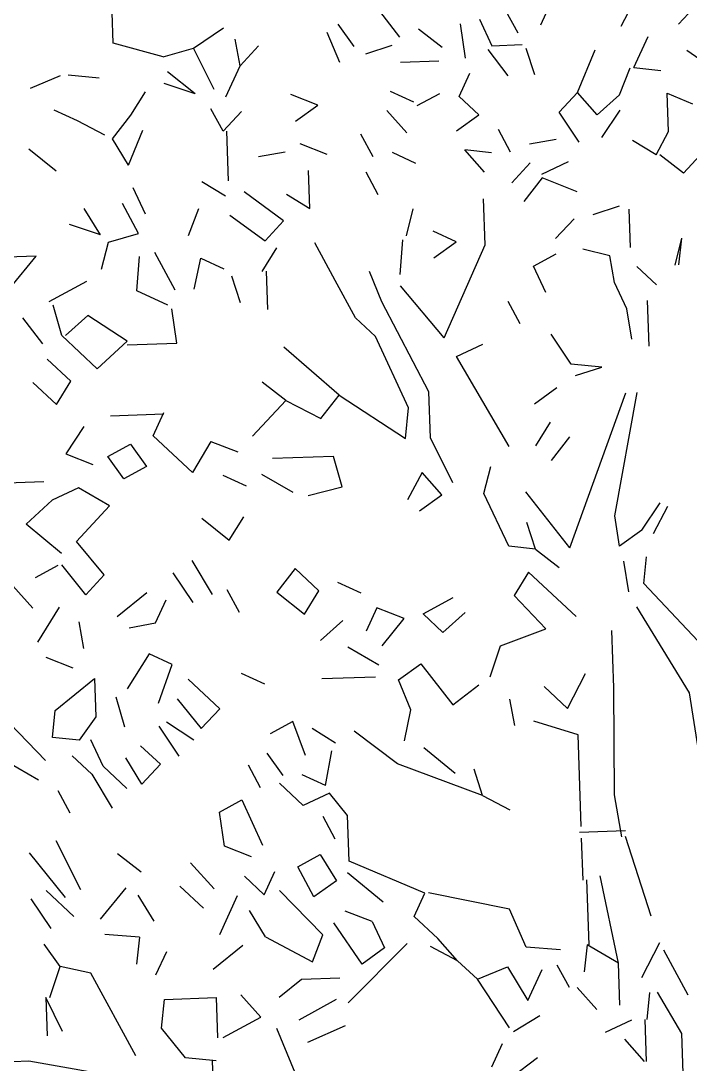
# Model space of a CAD drawing. Header units: metres. Extents: x 10 to 239, y 2 to 253.
# Drawn here: x 91.634 to 92.579, y 180.613 to 182.086 of the extents above; entities that cross this region are included whole.
import ezdxf

# ---------------------------------------------------------------- set-up
doc = ezdxf.new("R2010")
doc.units = ezdxf.units.M
doc.header["$MEASUREMENT"] = 0
doc.layers.add('bloques ARBOLES', color=7, linetype='Continuous', true_color=0xb8d897)

# ---------------------------------------------------------------- blocks, each defined once
blk = doc.blocks.new('arb-alz-77')
at = {"layer": 'bloques ARBOLES', "linetype": 'Continuous'}
for p, q in [((-0.5832, 8.8233), (-0.478, 9.0261)), ((-0.5832, 8.8233), (-0.478, 9.0261)), ((-0.3967, 8.8295), (-0.3124, 8.9197)), ((-0.3967, 8.8295), (-0.3124, 8.9197)), ((-0.3967, 8.8295), (-0.3124, 8.9197)), ((-1.3044, 8.7865), (-1.3695, 8.8714)), ((-1.3044, 8.7865), (-1.3695, 8.8714)), ((-0.9188, 8.7996), (-0.9587, 8.8729)), ((-0.845, 8.8269), (-0.8101, 8.9028)), ((-0.845, 8.8269), (-0.8101, 8.9028)), ((-2.238, 8.7674), (-2.2413, 8.8669)), ((-1.0448, 8.8452), (-1.0046, 8.7592)), ((-1.9759, 8.7514), (-1.8785, 8.817)), ((-1.9759, 8.7514), (-1.8785, 8.817)), ((-1.9759, 8.7514), (-1.8785, 8.817)), ((-1.9759, 8.7514), (-1.8785, 8.817)), ((-1.5416, 8.8033), (-1.501, 8.7051)), ((-1.5416, 8.8033), (-1.501, 8.7051)), ((-1.453, 8.7565), (-1.5053, 8.8295)), ((-1.453, 8.7565), (-1.5053, 8.8295)), ((-1.1663, 8.7538), (-1.2431, 8.8135)), ((-1.1663, 8.7538), (-1.2431, 8.8135)), ((-1.0904, 8.7189), (-1.1067, 8.8306)), ((-1.0904, 8.7189), (-1.1067, 8.8306)), ((-2.0746, 8.7231), (-2.238, 8.7674)), ((-2.0746, 8.7231), (-2.238, 8.7674)), ((-2.0746, 8.7231), (-2.238, 8.7674)), ((-1.8245, 8.6941), (-1.8399, 8.7809)), ((-0.5413, 8.6878), (-0.4949, 8.7889)), ((-2.0746, 8.7231), (-1.9759, 8.7514)), ((-2.0746, 8.7231), (-1.9759, 8.7514)), ((-2.0746, 8.7231), (-1.9759, 8.7514)), ((-1.9091, 8.6165), (-1.9759, 8.7514)), ((-1.9091, 8.6165), (-1.9759, 8.7514)), ((-1.9091, 8.6165), (-1.9759, 8.7514)), ((-1.8245, 8.6941), (-1.7644, 8.7585)), ((-1.8245, 8.6941), (-1.7644, 8.7585)), ((-1.4148, 8.7329), (-1.3285, 8.7607)), ((-1.4148, 8.7329), (-1.3285, 8.7607)), ((-1.4148, 8.7329), (-1.3285, 8.7607)), ((-1.4148, 8.7329), (-1.3285, 8.7607)), ((-1.4148, 8.7329), (-1.3285, 8.7607)), ((-0.9515, 8.6613), (-1.0167, 8.7463)), ((-1.0046, 8.7592), (-0.9051, 8.7626)), ((-1.0046, 8.7592), (-0.9051, 8.7626)), ((-0.8643, 8.6643), (-0.8922, 8.7506)), ((-0.8643, 8.6643), (-0.8922, 8.7506)), ((-0.8643, 8.6643), (-0.8922, 8.7506)), ((-0.8643, 8.6643), (-0.8922, 8.7506)), ((-0.7255, 8.6067), (-0.6679, 8.7458)), ((-0.7255, 8.6067), (-0.6679, 8.7458)), ((-0.7255, 8.6067), (-0.6679, 8.7458)), ((-0.7255, 8.6067), (-0.6679, 8.7458)), ((-0.7255, 8.6067), (-0.6679, 8.7458)), ((-0.7255, 8.6067), (-0.6679, 8.7458)), ((-0.2667, 8.672), (-0.3687, 8.7433)), ((-0.2667, 8.672), (-0.3687, 8.7433)), ((-1.3017, 8.7057), (-1.1774, 8.7099)), ((-1.3017, 8.7057), (-1.1774, 8.7099)), ((-1.9708, 8.6021), (-2.0604, 8.6737)), ((-1.9708, 8.6021), (-2.0604, 8.6737)), ((-1.9708, 8.6021), (-2.0604, 8.6737)), ((-1.9708, 8.6021), (-2.0604, 8.6737)), ((-1.8709, 8.5931), (-1.8245, 8.6941)), ((-1.8709, 8.5931), (-1.8245, 8.6941)), ((-1.1111, 8.5937), (-1.0763, 8.6696)), ((-1.1111, 8.5937), (-1.0763, 8.6696)), ((-0.5881, 8.599), (-0.5538, 8.6873)), ((-0.5413, 8.6878), (-0.4539, 8.6782)), ((-0.5413, 8.6878), (-0.4539, 8.6782)), ((-0.5413, 8.6878), (-0.4539, 8.6782)), ((-2.5071, 8.6213), (-2.4088, 8.662)), ((-2.5071, 8.6213), (-2.4088, 8.662)), ((-2.2839, 8.6538), (-2.384, 8.6628)), ((-2.2839, 8.6538), (-2.384, 8.6628)), ((-2.2839, 8.6538), (-2.384, 8.6628)), ((-1.9708, 8.6021), (-2.0716, 8.636)), ((-1.9708, 8.6021), (-2.0716, 8.636)), ((-1.9708, 8.6021), (-2.0716, 8.636)), ((-2.1802, 8.5328), (-2.1329, 8.609)), ((-1.571, 8.5657), (-1.6594, 8.6001)), ((-1.3359, 8.6111), (-1.26, 8.5762)), ((-1.3359, 8.6111), (-1.26, 8.5762)), ((-1.2471, 8.5642), (-1.1737, 8.604)), ((-1.2471, 8.5642), (-1.1737, 8.604)), ((-0.7855, 8.5424), (-0.7255, 8.6067)), ((-0.7855, 8.5424), (-0.7255, 8.6067)), ((-0.6607, 8.5342), (-0.7255, 8.6067)), ((-0.6607, 8.5342), (-0.7255, 8.6067)), ((-0.6607, 8.5342), (-0.7255, 8.6067)), ((-0.6607, 8.5342), (-0.5881, 8.599)), ((-0.6607, 8.5342), (-0.5881, 8.599)), ((-0.4327, 8.6042), (-0.3505, 8.5696)), ((-0.4285, 8.4798), (-0.4327, 8.6042)), ((-1.6441, 8.5134), (-1.571, 8.5657)), ((-1.0469, 8.5336), (-1.1111, 8.5937)), ((-2.354, 8.5144), (-2.4299, 8.5492)), ((-2.354, 8.5144), (-2.4299, 8.5492)), ((-2.354, 8.5144), (-2.4299, 8.5492)), ((-2.2399, 8.4559), (-2.1802, 8.5328)), ((-2.2399, 8.4559), (-2.1802, 8.5328)), ((-1.8796, 8.4807), (-1.9194, 8.554)), ((-1.8796, 8.4807), (-1.9194, 8.554)), ((-1.8796, 8.4807), (-1.9194, 8.554)), ((-1.8796, 8.4807), (-1.8195, 8.545)), ((-1.2815, 8.4759), (-1.3463, 8.5485)), ((-1.2815, 8.4759), (-1.3463, 8.5485)), ((-1.2815, 8.4759), (-1.3463, 8.5485)), ((-1.2815, 8.4759), (-1.3463, 8.5485)), ((-1.1198, 8.4814), (-1.0469, 8.5336)), ((-0.72, 8.445), (-0.7855, 8.5424)), ((-0.72, 8.445), (-0.7855, 8.5424)), ((-0.6457, 8.46), (-0.5864, 8.5492)), ((-0.6457, 8.46), (-0.5864, 8.5492)), ((-0.6457, 8.46), (-0.5864, 8.5492)), ((-2.2652, 8.4676), (-2.354, 8.5144)), ((-2.2652, 8.4676), (-2.354, 8.5144)), ((-2.2652, 8.4676), (-2.354, 8.5144)), ((-2.2652, 8.4676), (-2.354, 8.5144)), ((-2.1873, 8.3706), (-2.1413, 8.4842)), ((-2.1873, 8.3706), (-2.1413, 8.4842)), ((-2.1873, 8.3706), (-2.1413, 8.4842)), ((-1.8617, 8.3193), (-1.8671, 8.481)), ((-1.8617, 8.3193), (-1.8671, 8.481)), ((-1.8617, 8.3193), (-1.8671, 8.481)), ((-1.8617, 8.3193), (-1.8671, 8.481)), ((-1.391, 8.3975), (-1.4308, 8.4708)), ((-0.943, 8.4126), (-0.9829, 8.4859)), ((-0.943, 8.4126), (-0.9829, 8.4859)), ((-0.943, 8.4126), (-0.9829, 8.4859)), ((-0.4694, 8.4036), (-0.4285, 8.4798)), ((-0.4694, 8.4036), (-0.4285, 8.4798)), ((-0.4694, 8.4036), (-0.4285, 8.4798)), ((-2.1873, 8.3706), (-2.2399, 8.4559)), ((-2.1873, 8.3706), (-2.2399, 8.4559)), ((-2.1873, 8.3706), (-2.2399, 8.4559)), ((-1.5407, 8.4048), (-1.629, 8.4393)), ((-0.8817, 8.4395), (-0.795, 8.455)), ((-0.8817, 8.4395), (-0.795, 8.455)), ((-0.4694, 8.4036), (-0.5458, 8.4508)), ((-0.3802, 8.3444), (-0.284, 8.4473)), ((-0.3802, 8.3444), (-0.284, 8.4473)), ((-2.4232, 8.3502), (-2.5128, 8.4219)), ((-2.4232, 8.3502), (-2.5128, 8.4219)), ((-2.4232, 8.3502), (-2.5128, 8.4219)), ((-1.6779, 8.4126), (-1.7647, 8.3972)), ((-1.6779, 8.4126), (-1.7647, 8.3972)), ((-1.6779, 8.4126), (-1.7647, 8.3972)), ((-1.6779, 8.4126), (-1.7647, 8.3972)), ((-1.6779, 8.4126), (-1.7647, 8.3972)), ((-1.3292, 8.4119), (-1.2533, 8.3771)), ((-1.3292, 8.4119), (-1.2533, 8.3771)), ((-1.0279, 8.3474), (-1.0928, 8.4199)), ((-1.0279, 8.3474), (-1.0928, 8.4199)), ((-1.0053, 8.4105), (-1.0928, 8.4199)), ((-1.0279, 8.3474), (-1.0928, 8.4199)), ((-0.3802, 8.3444), (-0.4569, 8.404)), ((-0.9397, 8.313), (-0.8797, 8.3773)), ((-0.841, 8.3412), (-0.7551, 8.3815)), ((-1.597, 8.2286), (-1.6012, 8.3529)), ((-1.3743, 8.2735), (-1.4141, 8.3469)), ((-1.3743, 8.2735), (-1.4141, 8.3469)), ((-0.8406, 8.3287), (-0.9003, 8.252)), ((-0.7269, 8.2828), (-0.8406, 8.3287)), ((-2.132, 8.2104), (-2.1722, 8.2963)), ((-2.132, 8.2104), (-2.1722, 8.2963)), ((-1.8724, 8.2691), (-1.9487, 8.3163)), ((-1.6828, 8.1882), (-1.8106, 8.2836)), ((-1.6828, 8.1882), (-1.8106, 8.2836)), ((-1.6733, 8.2759), (-1.597, 8.2286)), ((-1.6733, 8.2759), (-1.597, 8.2286)), ((-1.6733, 8.2759), (-1.597, 8.2286)), ((-1.0262, 8.1107), (-1.0314, 8.2601)), ((-2.2791, 8.1432), (-2.3319, 8.2286)), ((-2.2791, 8.1432), (-2.3319, 8.2286)), ((-2.1548, 8.1474), (-2.2079, 8.2453)), ((-2.1548, 8.1474), (-2.2079, 8.2453)), ((-2.1548, 8.1474), (-2.2079, 8.2453)), ((-2.1548, 8.1474), (-2.2079, 8.2453)), ((-1.9926, 8.1405), (-1.9582, 8.2288)), ((-1.2826, 8.1396), (-1.2607, 8.2275)), ((-1.2826, 8.1396), (-1.2607, 8.2275)), ((-0.6746, 8.2099), (-0.5884, 8.2377)), ((-0.6746, 8.2099), (-0.5884, 8.2377)), ((-0.6746, 8.2099), (-0.5884, 8.2377)), ((-0.6746, 8.2099), (-0.5884, 8.2377)), ((-0.6746, 8.2099), (-0.5884, 8.2377)), ((-0.6746, 8.2099), (-0.5884, 8.2377)), ((-0.5526, 8.1019), (-0.5568, 8.2263)), ((-0.5526, 8.1019), (-0.5568, 8.2263)), ((-1.8579, 8.2074), (-1.743, 8.1239)), ((-0.7965, 8.1311), (-0.7364, 8.1954)), ((-2.2791, 8.1432), (-2.38, 8.1772)), ((-2.2791, 8.1432), (-2.38, 8.1772)), ((-2.2791, 8.1432), (-2.38, 8.1772)), ((-1.743, 8.1239), (-1.6828, 8.1882)), ((-2.2535, 8.1192), (-2.1548, 8.1474)), ((-2.2535, 8.1192), (-2.1548, 8.1474)), ((-1.3033, 8.0143), (-1.2945, 8.1267)), ((-1.12, 8.1202), (-1.1959, 8.1548)), ((-1.12, 8.1202), (-1.1959, 8.1548)), ((-0.4075, 8.0445), (-0.3856, 8.1324)), ((-0.3951, 8.045), (-0.3856, 8.1324)), ((-0.3951, 8.045), (-0.3856, 8.1324)), ((-0.3951, 8.045), (-0.3856, 8.1324)), ((-0.3951, 8.045), (-0.3856, 8.1324)), ((-2.2754, 8.0313), (-2.2535, 8.1192)), ((-2.2754, 8.0313), (-2.2535, 8.1192)), ((-1.752, 8.024), (-1.7048, 8.1003)), ((-1.752, 8.024), (-1.7048, 8.1003)), ((-1.752, 8.024), (-1.7048, 8.1003)), ((-1.752, 8.024), (-1.7048, 8.1003)), ((-1.752, 8.024), (-1.7048, 8.1003)), ((-1.5143, 7.9947), (-1.5808, 8.117)), ((-1.5143, 7.9947), (-1.5808, 8.117)), ((-1.193, 8.0679), (-1.12, 8.1202)), ((-1.1592, 7.8073), (-1.0262, 8.1107)), ((-1.1592, 7.8073), (-1.0262, 8.1107)), ((-0.6203, 8.0747), (-0.7083, 8.0966)), ((-2.4886, 8.0739), (-2.6503, 8.0684)), ((-2.4886, 8.0739), (-2.6503, 8.0684)), ((-2.5724, 7.9714), (-2.4886, 8.0739)), ((-2.1608, 7.9604), (-2.1523, 8.0728)), ((-2.1029, 8.0869), (-2.0365, 7.9645)), ((-1.9743, 7.9667), (-1.9527, 8.0671)), ((-1.9527, 8.0671), (-1.8768, 8.0323)), ((-1.9527, 8.0671), (-1.8768, 8.0323)), ((-1.9527, 8.0671), (-1.8768, 8.0323)), ((-0.8683, 8.0414), (-0.7948, 8.0813)), ((-0.8683, 8.0414), (-0.7948, 8.0813)), ((-0.6049, 7.9881), (-0.6203, 8.0747)), ((-0.6049, 7.9881), (-0.6203, 8.0747)), ((-1.7396, 8.0244), (-1.7354, 7.9)), ((-1.7396, 8.0244), (-1.7354, 7.9)), ((-1.3626, 7.9251), (-1.4031, 8.0233)), ((-1.3626, 7.9251), (-1.4031, 8.0233)), ((-1.3626, 7.9251), (-1.4031, 8.0233)), ((-1.3626, 7.9251), (-1.4031, 8.0233)), ((-1.3626, 7.9251), (-1.4031, 8.0233)), ((-1.3626, 7.9251), (-1.4031, 8.0233)), ((-1.3626, 7.9251), (-1.4031, 8.0233)), ((-1.3626, 7.9251), (-1.4031, 8.0233)), ((-0.8279, 7.9555), (-0.8683, 8.0414)), ((-0.4675, 7.9802), (-0.5319, 8.0403)), ((-0.4675, 7.9802), (-0.5319, 8.0403)), ((-0.4675, 7.9802), (-0.5319, 8.0403)), ((-0.4675, 7.9802), (-0.5319, 8.0403)), ((-2.4462, 7.9259), (-2.3239, 7.9922)), ((-1.8232, 7.9219), (-1.8512, 8.0083)), ((-1.8232, 7.9219), (-1.8512, 8.0083)), ((-1.8232, 7.9219), (-1.8512, 8.0083)), ((-1.8232, 7.9219), (-1.8512, 8.0083)), ((-1.8232, 7.9219), (-1.8512, 8.0083)), ((-1.8232, 7.9219), (-1.8512, 8.0083)), ((-1.4479, 7.8723), (-1.5143, 7.9947)), ((-1.4479, 7.8723), (-1.5143, 7.9947)), ((-1.4479, 7.8723), (-1.5143, 7.9947)), ((-1.4479, 7.8723), (-1.5143, 7.9947)), ((-1.4479, 7.8723), (-1.5143, 7.9947)), ((-0.5645, 7.9021), (-0.6049, 7.9881)), ((-0.5645, 7.9021), (-0.6049, 7.9881)), ((-2.0596, 7.9139), (-2.1608, 7.9604)), ((-2.0596, 7.9139), (-2.1608, 7.9604)), ((-2.0596, 7.9139), (-2.1608, 7.9604)), ((-1.1592, 7.8073), (-1.3021, 7.9769)), ((-1.1592, 7.8073), (-1.3021, 7.9769)), ((-1.1592, 7.8073), (-1.3021, 7.9769)), ((-1.2094, 7.6313), (-1.3626, 7.9251)), ((-1.2094, 7.6313), (-1.3626, 7.9251)), ((-1.2094, 7.6313), (-1.3626, 7.9251)), ((-0.9117, 7.8531), (-0.9515, 7.9265)), ((-0.492, 7.7801), (-0.4971, 7.9294)), ((-0.492, 7.7801), (-0.4971, 7.9294)), ((-0.492, 7.7801), (-0.4971, 7.9294)), ((-0.492, 7.7801), (-0.4971, 7.9294)), ((-2.4052, 7.8152), (-2.4333, 7.9139)), ((-2.4052, 7.8152), (-2.4333, 7.9139)), ((-2.4052, 7.8152), (-2.4333, 7.9139)), ((-2.0306, 7.7903), (-2.0469, 7.9019)), ((-0.5488, 7.803), (-0.5645, 7.9021)), ((-2.4665, 7.7881), (-2.5316, 7.8731)), ((-2.4665, 7.7881), (-2.5316, 7.8731)), ((-2.4665, 7.7881), (-2.5316, 7.8731)), ((-2.4665, 7.7881), (-2.5316, 7.8731)), ((-2.3202, 7.8803), (-2.3928, 7.8155)), ((-2.1927, 7.7973), (-2.3202, 7.8803)), ((-2.1927, 7.7973), (-2.3202, 7.8803)), ((-2.1927, 7.7973), (-2.3202, 7.8803)), ((-2.1927, 7.7973), (-2.3202, 7.8803)), ((-2.1927, 7.7973), (-2.3202, 7.8803)), ((-2.1927, 7.7973), (-2.3202, 7.8803)), ((-2.1927, 7.7973), (-2.3202, 7.8803)), ((-2.1927, 7.7973), (-2.3202, 7.8803)), ((-2.1927, 7.7973), (-2.3202, 7.8803)), ((-2.1927, 7.7973), (-2.3202, 7.8803)), ((-1.3837, 7.8122), (-1.4479, 7.8723)), ((-1.3837, 7.8122), (-1.4479, 7.8723)), ((-1.3837, 7.8122), (-1.4479, 7.8723)), ((-1.3837, 7.8122), (-1.4479, 7.8723)), ((-0.7454, 7.7217), (-0.8109, 7.8192)), ((-2.2894, 7.7069), (-2.4052, 7.8152)), ((-2.2894, 7.7069), (-2.4052, 7.8152)), ((-2.2894, 7.7069), (-2.4052, 7.8152)), ((-2.2894, 7.7069), (-2.4052, 7.8152)), ((-2.2894, 7.7069), (-2.1927, 7.7973)), ((-2.1924, 7.7849), (-2.0306, 7.7903)), ((-2.1924, 7.7849), (-2.0306, 7.7903)), ((-1.2761, 7.5793), (-1.3837, 7.8122)), ((-1.2761, 7.5793), (-1.3837, 7.8122)), ((-1.1198, 7.7465), (-1.034, 7.7866)), ((-1.5017, 7.6214), (-1.6815, 7.7773)), ((-1.5017, 7.6214), (-1.6815, 7.7773)), ((-1.5017, 7.6214), (-1.6815, 7.7773)), ((-1.5017, 7.6214), (-1.6815, 7.7773)), ((-1.5017, 7.6214), (-1.6815, 7.7773)), ((-1.5017, 7.6214), (-1.6815, 7.7773)), ((-1.5017, 7.6214), (-1.6815, 7.7773)), ((-2.3752, 7.6667), (-2.4524, 7.7387)), ((-2.3752, 7.6667), (-2.4524, 7.7387)), ((-0.9481, 7.4532), (-1.1198, 7.7465)), ((-0.9481, 7.4532), (-1.1198, 7.7465)), ((-0.6455, 7.7126), (-0.7454, 7.7217)), ((-0.6455, 7.7126), (-0.7454, 7.7217)), ((-0.7316, 7.6848), (-0.6455, 7.7126)), ((-0.7316, 7.6848), (-0.6455, 7.7126)), ((-2.4997, 7.6625), (-2.4224, 7.5903)), ((-2.4224, 7.5903), (-2.3752, 7.6667)), ((-1.6755, 7.6032), (-1.7522, 7.6628)), ((-1.6755, 7.6032), (-1.7522, 7.6628)), ((-1.5615, 7.5446), (-1.5017, 7.6214)), ((-1.5615, 7.5446), (-1.5017, 7.6214)), ((-1.5615, 7.5446), (-1.5017, 7.6214)), ((-1.5017, 7.6214), (-1.2853, 7.4793)), ((-1.5017, 7.6214), (-1.2853, 7.4793)), ((-1.2044, 7.4819), (-1.2094, 7.6313)), ((-1.2044, 7.4819), (-1.2094, 7.6313)), ((-0.8655, 7.5931), (-0.7926, 7.6454)), ((-0.8655, 7.5931), (-0.7926, 7.6454)), ((-0.7501, 7.1236), (-0.5677, 7.628)), ((-0.6041, 7.2282), (-0.5305, 7.6293)), ((-0.6041, 7.2282), (-0.5305, 7.6293)), ((-1.7838, 7.4874), (-1.6755, 7.6032)), ((-1.6755, 7.6032), (-1.5615, 7.5446)), ((-1.2853, 7.4793), (-1.2761, 7.5793)), ((-1.2853, 7.4793), (-1.2761, 7.5793)), ((-1.2853, 7.4793), (-1.2761, 7.5793)), ((-2.0726, 7.5586), (-2.2468, 7.5527)), ((-2.1077, 7.4889), (-2.0728, 7.5648)), ((-2.1077, 7.4889), (-2.0728, 7.5648)), ((-2.1077, 7.4889), (-2.0728, 7.5648)), ((-2.1077, 7.4889), (-2.0728, 7.5648)), ((-2.1077, 7.4889), (-2.0728, 7.5648)), ((-2.1077, 7.4889), (-2.0728, 7.5648)), ((-2.1077, 7.4889), (-2.0728, 7.5648)), ((-2.3329, 7.5185), (-2.3921, 7.4294)), ((-2.3329, 7.5185), (-2.3921, 7.4294)), ((-0.861, 7.4562), (-0.8137, 7.5325)), ((-0.861, 7.4562), (-0.8137, 7.5325)), ((-0.861, 7.4562), (-0.8137, 7.5325)), ((-1.9789, 7.3686), (-2.1077, 7.4889)), ((-1.1309, 7.335), (-1.2044, 7.4819)), ((-1.1309, 7.335), (-1.2044, 7.4819)), ((-0.8095, 7.4081), (-0.7499, 7.4849)), ((-2.2547, 7.4216), (-2.1815, 7.4614)), ((-2.2547, 7.4216), (-2.1815, 7.4614)), ((-2.1815, 7.4614), (-2.1292, 7.3885)), ((-1.9201, 7.4702), (-1.9789, 7.3686)), ((-1.9201, 7.4702), (-1.8319, 7.4359)), ((-1.9201, 7.4702), (-1.8319, 7.4359)), ((-2.3921, 7.4294), (-2.3038, 7.395)), ((-2.2025, 7.3486), (-2.2547, 7.4216)), ((-2.2025, 7.3486), (-2.2547, 7.4216)), ((-1.52, 7.4215), (-1.7191, 7.4148)), ((-1.52, 7.4215), (-1.7191, 7.4148)), ((-1.4916, 7.3228), (-1.52, 7.4215)), ((-2.1292, 7.3885), (-2.2025, 7.3486)), ((-2.1292, 7.3885), (-2.2025, 7.3486)), ((-2.1292, 7.3885), (-2.2025, 7.3486)), ((-1.0301, 7.3011), (-1.0081, 7.3889)), ((-1.0301, 7.3011), (-1.0081, 7.3889)), ((-1.8031, 7.3248), (-1.8791, 7.3595)), ((-1.8031, 7.3248), (-1.8791, 7.3595)), ((-1.7546, 7.3637), (-1.653, 7.3049)), ((-1.2317, 7.369), (-1.2786, 7.2802)), ((-1.2317, 7.369), (-1.2786, 7.2802)), ((-1.2317, 7.369), (-1.2786, 7.2802)), ((-1.167, 7.2965), (-1.2317, 7.369)), ((-2.6379, 7.3339), (-2.4638, 7.3398)), ((-2.3509, 7.3187), (-2.4369, 7.2784)), ((-2.3509, 7.3187), (-2.4369, 7.2784)), ((-2.2493, 7.2599), (-2.3509, 7.3187)), ((-2.2493, 7.2599), (-2.3509, 7.3187)), ((-1.6028, 7.2942), (-1.4916, 7.3228)), ((-2.5213, 7.2009), (-2.4369, 7.2784)), ((-2.5213, 7.2009), (-2.4369, 7.2784)), ((-2.5213, 7.2009), (-2.4369, 7.2784)), ((-1.2399, 7.2442), (-1.167, 7.2965)), ((-1.2399, 7.2442), (-1.167, 7.2965)), ((-1.2399, 7.2442), (-1.167, 7.2965)), ((-0.9495, 7.1294), (-1.0301, 7.3011)), ((-0.9495, 7.1294), (-1.0301, 7.3011)), ((-0.9495, 7.1294), (-1.0301, 7.3011)), ((-0.9495, 7.1294), (-1.0301, 7.3011)), ((-0.9495, 7.1294), (-1.0301, 7.3011)), ((-0.9495, 7.1294), (-1.0301, 7.3011)), ((-0.9495, 7.1294), (-1.0301, 7.3011)), ((-0.9495, 7.1294), (-1.0301, 7.3011)), ((-0.7501, 7.1236), (-0.8932, 7.3057)), ((-0.7501, 7.1236), (-0.8932, 7.3057)), ((-0.7501, 7.1236), (-0.8932, 7.3057)), ((-0.7501, 7.1236), (-0.8932, 7.3057)), ((-2.3576, 7.1441), (-2.2493, 7.2599)), ((-2.3576, 7.1441), (-2.2493, 7.2599)), ((-2.3576, 7.1441), (-2.2493, 7.2599)), ((-2.3576, 7.1441), (-2.2493, 7.2599)), ((-0.5154, 7.1814), (-0.4561, 7.2706)), ((-0.5154, 7.1814), (-0.4561, 7.2706)), ((-0.5154, 7.1814), (-0.4561, 7.2706)), ((-0.4776, 7.1702), (-0.4307, 7.259)), ((-1.9491, 7.2203), (-1.8595, 7.1484)), ((-1.9491, 7.2203), (-1.8595, 7.1484)), ((-1.8595, 7.1484), (-1.8122, 7.2248)), ((-1.8595, 7.1484), (-1.8122, 7.2248)), ((-1.8595, 7.1484), (-1.8122, 7.2248)), ((-1.8595, 7.1484), (-1.8122, 7.2248)), ((-1.8595, 7.1484), (-1.8122, 7.2248)), ((-0.862, 7.1198), (-0.8899, 7.2061)), ((-0.862, 7.1198), (-0.8899, 7.2061)), ((-0.862, 7.1198), (-0.8899, 7.2061)), ((-0.862, 7.1198), (-0.8899, 7.2061)), ((-0.862, 7.1198), (-0.8899, 7.2061)), ((-0.5882, 7.1291), (-0.6041, 7.2282)), ((-0.5882, 7.1291), (-0.6041, 7.2282)), ((-0.5882, 7.1291), (-0.6041, 7.2282)), ((-0.5882, 7.1291), (-0.6041, 7.2282)), ((-2.406, 7.1051), (-2.5213, 7.2009)), ((-2.406, 7.1051), (-2.5213, 7.2009)), ((-0.5154, 7.1814), (-0.5882, 7.1291)), ((-0.5154, 7.1814), (-0.5882, 7.1291)), ((-0.5154, 7.1814), (-0.5882, 7.1291)), ((-2.2667, 7.0352), (-2.3576, 7.1441)), ((-2.2667, 7.0352), (-2.3576, 7.1441)), ((-0.862, 7.1198), (-0.9495, 7.1294)), ((-0.862, 7.1198), (-0.9495, 7.1294)), ((-0.862, 7.1198), (-0.9495, 7.1294)), ((-0.862, 7.1198), (-0.9495, 7.1294)), ((-0.862, 7.1198), (-0.9495, 7.1294)), ((-0.862, 7.1198), (-0.7853, 7.0601)), ((-0.862, 7.1198), (-0.7853, 7.0601)), ((-0.862, 7.1198), (-0.7853, 7.0601)), ((-0.862, 7.1198), (-0.7853, 7.0601)), ((-1.9818, 7.082), (-1.9158, 6.9721)), ((-0.5584, 6.9807), (-0.5742, 7.0797)), ((-0.5584, 6.9807), (-0.5742, 7.0797)), ((-0.5584, 6.9807), (-0.5742, 7.0797)), ((-0.5095, 7.0072), (-0.5, 7.0948)), ((-0.5095, 7.0072), (-0.5, 7.0948)), ((-0.5095, 7.0072), (-0.5, 7.0948)), ((-2.4907, 7.0275), (-2.4172, 7.0673)), ((-2.3268, 6.9708), (-2.4047, 7.0678)), ((-2.3268, 6.9708), (-2.4047, 7.0678)), ((-2.3268, 6.9708), (-2.4047, 7.0678)), ((-2.3268, 6.9708), (-2.4047, 7.0678)), ((-2.3268, 6.9708), (-2.2667, 7.0352)), ((-2.3268, 6.9708), (-2.2667, 7.0352)), ((-1.9772, 6.9452), (-2.0428, 7.0427)), ((-1.9772, 6.9452), (-2.0428, 7.0427)), ((-1.6445, 7.0561), (-1.7044, 6.9793)), ((-1.6445, 7.0561), (-1.7044, 6.9793)), ((-1.5674, 6.9839), (-1.6445, 7.0561)), ((-1.5674, 6.9839), (-1.6445, 7.0561)), ((-1.5674, 6.9839), (-1.6445, 7.0561)), ((-1.5674, 6.9839), (-1.6445, 7.0561)), ((-1.5674, 6.9839), (-1.6445, 7.0561)), ((-1.5674, 6.9839), (-1.6445, 7.0561)), ((-0.8845, 7.0444), (-0.9316, 6.9681)), ((-0.73, 6.9001), (-0.8845, 7.0444)), ((-0.73, 6.9001), (-0.8845, 7.0444)), ((-1.4302, 6.9761), (-1.5061, 7.011)), ((-1.4302, 6.9761), (-1.5061, 7.011)), ((-1.4302, 6.9761), (-1.5061, 7.011)), ((-1.4302, 6.9761), (-1.5061, 7.011)), ((-0.5095, 7.0072), (-0.3156, 6.802)), ((-0.5095, 7.0072), (-0.3156, 6.802)), ((-2.4997, 6.9276), (-2.5644, 7.0001)), ((-2.4997, 6.9276), (-2.5644, 7.0001)), ((-2.4997, 6.9276), (-2.5644, 7.0001)), ((-2.4997, 6.9276), (-2.5644, 7.0001)), ((-2.1277, 6.9775), (-2.2248, 6.8994)), ((-2.1277, 6.9775), (-2.2248, 6.8994)), ((-2.1277, 6.9775), (-2.2248, 6.8994)), ((-2.1277, 6.9775), (-2.2248, 6.8994)), ((-2.1277, 6.9775), (-2.2248, 6.8994)), ((-1.8267, 6.9129), (-1.8666, 6.9863)), ((-1.8267, 6.9129), (-1.8666, 6.9863)), ((-1.8267, 6.9129), (-1.8666, 6.9863)), ((-1.7044, 6.9793), (-1.6147, 6.9076)), ((-1.7044, 6.9793), (-1.6147, 6.9076)), ((-1.6147, 6.9076), (-1.5674, 6.9839)), ((-0.9316, 6.9681), (-0.8284, 6.8594)), ((-0.9316, 6.9681), (-0.8284, 6.8594)), ((-0.9316, 6.9681), (-0.8284, 6.8594)), ((-2.0995, 6.8788), (-2.0646, 6.9547)), ((-1.2285, 6.9082), (-1.1306, 6.9614)), ((-1.2285, 6.9082), (-1.1306, 6.9614)), ((-2.4835, 6.816), (-2.4126, 6.9305)), ((-2.4835, 6.816), (-2.4126, 6.9305)), ((-1.3788, 6.928), (-1.4135, 6.8521)), ((-1.2903, 6.8936), (-1.3788, 6.928)), ((-1.2903, 6.8936), (-1.3788, 6.928)), ((-1.1643, 6.848), (-1.2285, 6.9082)), ((-1.0917, 6.9129), (-1.1643, 6.848)), ((-0.3604, 6.651), (-0.5318, 6.9318)), ((-2.3334, 6.7962), (-2.3487, 6.8829)), ((-2.3334, 6.7962), (-2.3487, 6.8829)), ((-2.3334, 6.7962), (-2.3487, 6.8829)), ((-2.1861, 6.8634), (-2.0995, 6.8788)), ((-2.1861, 6.8634), (-2.0995, 6.8788)), ((-2.1861, 6.8634), (-2.0995, 6.8788)), ((-1.5619, 6.8221), (-1.4894, 6.8869)), ((-1.362, 6.804), (-1.2903, 6.8936)), ((-0.9759, 6.8047), (-0.8284, 6.8594)), ((-0.607, 6.6676), (-0.6133, 6.8542)), ((-0.607, 6.6676), (-0.6133, 6.8542)), ((-1.3725, 6.7415), (-1.4739, 6.8003)), ((-1.3725, 6.7415), (-1.4739, 6.8003)), ((-1.3725, 6.7415), (-1.4739, 6.8003)), ((-1.3725, 6.7415), (-1.4739, 6.8003)), ((-1.3725, 6.7415), (-1.4739, 6.8003)), ((-1.3725, 6.7415), (-1.4739, 6.8003)), ((-1.3725, 6.7415), (-1.4739, 6.8003)), ((-1.3725, 6.7415), (-1.4739, 6.8003)), ((-1.0099, 6.7038), (-0.9759, 6.8047)), ((-1.0099, 6.7038), (-0.9759, 6.8047)), ((-1.0099, 6.7038), (-0.9759, 6.8047)), ((-2.4569, 6.7671), (-2.3686, 6.7327)), ((-2.4569, 6.7671), (-2.3686, 6.7327)), ((-2.4569, 6.7671), (-2.3686, 6.7327)), ((-2.4569, 6.7671), (-2.3686, 6.7327)), ((-2.1209, 6.7785), (-2.192, 6.664)), ((-2.1209, 6.7785), (-2.192, 6.664)), ((-2.1209, 6.7785), (-2.192, 6.664)), ((-2.1209, 6.7785), (-2.192, 6.664)), ((-2.0452, 6.7436), (-2.1209, 6.7785)), ((-2.0452, 6.7436), (-2.1209, 6.7785)), ((-2.0906, 6.6176), (-2.0452, 6.7436)), ((-2.0906, 6.6176), (-2.0452, 6.7436)), ((-2.0906, 6.6176), (-2.0452, 6.7436)), ((-2.0906, 6.6176), (-2.0452, 6.7436)), ((-2.0906, 6.6176), (-2.0452, 6.7436)), ((-2.0906, 6.6176), (-2.0452, 6.7436)), ((-2.0906, 6.6176), (-2.0452, 6.7436)), ((-2.0906, 6.6176), (-2.0452, 6.7436)), ((-1.3085, 6.6938), (-1.2355, 6.7461)), ((-1.3085, 6.6938), (-1.2355, 6.7461)), ((-1.3085, 6.6938), (-1.2355, 6.7461)), ((-1.3085, 6.6938), (-1.2355, 6.7461)), ((-1.2355, 6.7461), (-1.1313, 6.6125)), ((-1.2355, 6.7461), (-1.1313, 6.6125)), ((-2.4262, 6.5937), (-2.2989, 6.6976)), ((-2.4262, 6.5937), (-2.2989, 6.6976)), ((-2.4262, 6.5937), (-2.2989, 6.6976)), ((-2.4262, 6.5937), (-2.2989, 6.6976)), ((-2.4262, 6.5937), (-2.2989, 6.6976)), ((-2.4262, 6.5937), (-2.2989, 6.6976)), ((-2.2989, 6.6976), (-2.2946, 6.5732)), ((-1.8907, 6.5993), (-1.9936, 6.6955)), ((-1.7439, 6.6791), (-1.8199, 6.7138)), ((-1.5578, 6.6978), (-1.3835, 6.7037)), ((-0.7574, 6.6002), (-0.6988, 6.7143)), ((-0.7574, 6.6002), (-0.6988, 6.7143)), ((-1.2679, 6.5955), (-1.3085, 6.6938)), ((-1.2679, 6.5955), (-1.3085, 6.6938)), ((-1.2679, 6.5955), (-1.3085, 6.6938)), ((-1.1313, 6.6125), (-1.0464, 6.6776)), ((-1.1313, 6.6125), (-1.0464, 6.6776)), ((-1.1313, 6.6125), (-1.0464, 6.6776)), ((-1.1313, 6.6125), (-1.0464, 6.6776)), ((-1.1313, 6.6125), (-1.0464, 6.6776)), ((-0.8344, 6.6724), (-0.7574, 6.6002)), ((-0.8344, 6.6724), (-0.7574, 6.6002)), ((-0.8344, 6.6724), (-0.7574, 6.6002)), ((-0.8344, 6.6724), (-0.7574, 6.6002)), ((-0.6045, 6.319), (-0.607, 6.6676)), ((-0.6045, 6.319), (-0.607, 6.6676)), ((-2.2002, 6.5392), (-2.2283, 6.6377)), ((-2.0289, 6.632), (-1.9508, 6.535)), ((-2.0289, 6.632), (-1.9508, 6.535)), ((-0.9298, 6.5446), (-0.9452, 6.6312)), ((-0.9298, 6.5446), (-0.9452, 6.6312)), ((-0.9298, 6.5446), (-0.9452, 6.6312)), ((-0.281, 6.143), (-0.3604, 6.651)), ((-2.4356, 6.5062), (-2.4262, 6.5937)), ((-2.4356, 6.5062), (-2.4262, 6.5937)), ((-1.9508, 6.535), (-1.8907, 6.5993)), ((-1.2893, 6.495), (-1.2679, 6.5955)), ((-2.2946, 6.5732), (-2.3482, 6.4968)), ((-2.2946, 6.5732), (-2.3482, 6.4968)), ((-0.7233, 6.5142), (-0.868, 6.5591)), ((-0.7233, 6.5142), (-0.868, 6.5591)), ((-2.4581, 6.4308), (-2.5742, 6.5513)), ((-2.0226, 6.4455), (-2.0881, 6.5429)), ((-2.0226, 6.4455), (-2.0881, 6.5429)), ((-2.0226, 6.4455), (-2.0881, 6.5429)), ((-1.9745, 6.4969), (-2.0636, 6.5561)), ((-1.6527, 6.5576), (-1.726, 6.5177)), ((-1.6527, 6.5576), (-1.726, 6.5177)), ((-1.6115, 6.4468), (-1.6527, 6.5576)), ((-1.6115, 6.4468), (-1.6527, 6.5576)), ((-1.6115, 6.4468), (-1.6527, 6.5576)), ((-1.6115, 6.4468), (-1.6527, 6.5576)), ((-1.5132, 6.4875), (-1.5896, 6.5348)), ((-1.3117, 6.4196), (-1.4523, 6.527)), ((-2.3482, 6.4968), (-2.4356, 6.5062)), ((-2.3482, 6.4968), (-2.4356, 6.5062)), ((-2.2706, 6.4121), (-2.3108, 6.498)), ((-2.2706, 6.4121), (-2.3108, 6.498)), ((-2.2706, 6.4121), (-2.3108, 6.498)), ((-2.2706, 6.4121), (-2.3108, 6.498)), ((-2.2706, 6.4121), (-2.3108, 6.498)), ((-2.2706, 6.4121), (-2.3108, 6.498)), ((-0.7133, 6.2157), (-0.7233, 6.5142)), ((-0.7133, 6.2157), (-0.7233, 6.5142)), ((-0.7133, 6.2157), (-0.7233, 6.5142)), ((-0.7133, 6.2157), (-0.7233, 6.5142)), ((-0.7133, 6.2157), (-0.7233, 6.5142)), ((-0.7133, 6.2157), (-0.7233, 6.5142)), ((-2.0839, 6.4185), (-2.1483, 6.4785)), ((-1.546, 6.3495), (-1.525, 6.4622)), ((-1.546, 6.3495), (-1.525, 6.4622)), ((-1.546, 6.3495), (-1.525, 6.4622)), ((-1.546, 6.3495), (-1.525, 6.4622)), ((-1.546, 6.3495), (-1.525, 6.4622)), ((-1.546, 6.3495), (-1.525, 6.4622)), ((-1.1238, 6.3886), (-1.2263, 6.4724)), ((-1.1238, 6.3886), (-1.2263, 6.4724)), ((-1.1238, 6.3886), (-1.2263, 6.4724)), ((-1.1238, 6.3886), (-1.2263, 6.4724)), ((-1.1238, 6.3886), (-1.2263, 6.4724)), ((-1.1238, 6.3886), (-1.2263, 6.4724)), ((-2.5824, 6.4265), (-2.4808, 6.3677)), ((-2.3071, 6.386), (-2.3713, 6.4461)), ((-2.3071, 6.386), (-2.3713, 6.4461)), ((-2.3071, 6.386), (-2.3713, 6.4461)), ((-2.1441, 6.3542), (-2.1967, 6.4395)), ((-2.1441, 6.3542), (-2.1967, 6.4395)), ((-2.1441, 6.3542), (-2.1967, 6.4395)), ((-2.1441, 6.3542), (-2.1967, 6.4395)), ((-1.6842, 6.3821), (-1.7364, 6.4552)), ((-1.6842, 6.3821), (-1.7364, 6.4552)), ((-2.1934, 6.34), (-2.2706, 6.4121)), ((-2.1934, 6.34), (-2.2706, 6.4121)), ((-2.1934, 6.34), (-2.2706, 6.4121)), ((-2.0839, 6.4185), (-2.1441, 6.3542)), ((-2.0839, 6.4185), (-2.1441, 6.3542)), ((-2.0839, 6.4185), (-2.1441, 6.3542)), ((-1.7575, 6.3423), (-1.7974, 6.4157)), ((-1.0342, 6.3169), (-1.3117, 6.4196)), ((-1.0342, 6.3169), (-1.3117, 6.4196)), ((-1.0342, 6.3169), (-1.3117, 6.4196)), ((-1.0342, 6.3169), (-1.062, 6.4031)), ((-1.0342, 6.3169), (-1.062, 6.4031)), ((-2.3071, 6.386), (-2.2411, 6.2761)), ((-2.3071, 6.386), (-2.2411, 6.2761)), ((-1.6186, 6.2848), (-1.6957, 6.3568)), ((-1.6186, 6.2848), (-1.6957, 6.3568)), ((-1.6186, 6.2848), (-1.6957, 6.3568)), ((-1.6186, 6.2848), (-1.6957, 6.3568)), ((-1.546, 6.3495), (-1.6219, 6.3841)), ((-1.546, 6.3495), (-1.6219, 6.3841)), ((-2.3775, 6.2591), (-2.4174, 6.3325)), ((-1.5327, 6.3249), (-1.6186, 6.2848)), ((-1.5327, 6.3249), (-1.6186, 6.2848)), ((-1.5327, 6.3249), (-1.6186, 6.2848)), ((-1.5327, 6.3249), (-1.6186, 6.2848)), ((-1.4742, 6.2522), (-1.5327, 6.3249)), ((-1.4742, 6.2522), (-1.5327, 6.3249)), ((-1.4742, 6.2522), (-1.5327, 6.3249)), ((-1.4742, 6.2522), (-1.5327, 6.3249)), ((-1.8917, 6.263), (-1.8185, 6.3029)), ((-1.8917, 6.263), (-1.8185, 6.3029)), ((-1.8917, 6.263), (-1.8185, 6.3029)), ((-1.8917, 6.263), (-1.8185, 6.3029)), ((-1.8917, 6.263), (-1.8185, 6.3029)), ((-1.8185, 6.3029), (-1.7512, 6.1556)), ((-1.8185, 6.3029), (-1.7512, 6.1556)), ((-1.8185, 6.3029), (-1.7512, 6.1556)), ((-1.0342, 6.3169), (-0.9454, 6.2701)), ((-1.0342, 6.3169), (-0.9454, 6.2701)), ((-1.0342, 6.3169), (-0.9454, 6.2701)), ((-1.0342, 6.3169), (-0.9454, 6.2701)), ((-1.0342, 6.3169), (-0.9454, 6.2701)), ((-1.0342, 6.3169), (-0.9454, 6.2701)), ((-1.0342, 6.3169), (-0.9454, 6.2701)), ((-0.5813, 6.1826), (-0.6045, 6.319)), ((-0.5813, 6.1826), (-0.6045, 6.319)), ((-0.5813, 6.1826), (-0.6045, 6.319)), ((-1.8756, 6.1514), (-1.8917, 6.263)), ((-1.8756, 6.1514), (-1.8917, 6.263)), ((-1.5551, 6.2494), (-1.5153, 6.1761)), ((-1.5551, 6.2494), (-1.5153, 6.1761)), ((-1.4691, 6.1029), (-1.4742, 6.2522)), ((-1.4691, 6.1029), (-1.4742, 6.2522)), ((-1.4691, 6.1029), (-1.4742, 6.2522)), ((-1.4691, 6.1029), (-1.4742, 6.2522)), ((-0.5694, 6.2018), (-0.7187, 6.1968)), ((-0.5694, 6.2018), (-0.7187, 6.1968)), ((-0.5694, 6.2018), (-0.7187, 6.1968)), ((-2.4243, 6.1703), (-2.3442, 6.0111)), ((-2.4243, 6.1703), (-2.3442, 6.0111)), ((-1.7873, 6.1171), (-1.8756, 6.1514)), ((-0.7073, 6.0414), (-0.7119, 6.1783)), ((-0.7073, 6.0414), (-0.7119, 6.1783)), ((-0.4853, 5.9244), (-0.5688, 6.1831)), ((-0.4853, 5.9244), (-0.5688, 6.1831)), ((-0.4853, 5.9244), (-0.5688, 6.1831)), ((-0.4853, 5.9244), (-0.5688, 6.1831)), ((-0.4853, 5.9244), (-0.5688, 6.1831)), ((-0.4853, 5.9244), (-0.5688, 6.1831)), ((-0.4853, 5.9244), (-0.5688, 6.1831)), ((-2.3932, 5.9846), (-2.5102, 6.13)), ((-2.3932, 5.9846), (-2.5102, 6.13)), ((-2.3932, 5.9846), (-2.5102, 6.13)), ((-2.3932, 5.9846), (-2.5102, 6.13)), ((-2.3932, 5.9846), (-2.5102, 6.13)), ((-2.3932, 5.9846), (-2.5102, 6.13)), ((-2.1468, 6.0675), (-2.2236, 6.1273)), ((-2.1468, 6.0675), (-2.2236, 6.1273)), ((-2.1468, 6.0675), (-2.2236, 6.1273)), ((-2.1468, 6.0675), (-2.2236, 6.1273)), ((-1.6367, 6.0847), (-1.5634, 6.1246)), ((-1.6367, 6.0847), (-1.5634, 6.1246)), ((-1.5634, 6.1246), (-1.5106, 6.0393)), ((-1.5634, 6.1246), (-1.5106, 6.0393)), ((-1.9084, 6.0134), (-1.9859, 6.0978)), ((-1.9084, 6.0134), (-1.9859, 6.0978)), ((-1.5836, 5.987), (-1.6367, 6.0847)), ((-1.5836, 5.987), (-1.6367, 6.0847)), ((-1.5836, 5.987), (-1.6367, 6.0847)), ((-1.5836, 5.987), (-1.6367, 6.0847)), ((-1.5836, 5.987), (-1.6367, 6.0847)), ((-1.5836, 5.987), (-1.6367, 6.0847)), ((-1.5836, 5.987), (-1.6367, 6.0847)), ((-1.2227, 5.9991), (-1.4691, 6.1029)), ((-1.2227, 5.9991), (-1.4691, 6.1029)), ((-1.7457, 5.9939), (-1.81, 6.054)), ((-1.7457, 5.9939), (-1.81, 6.054)), ((-1.7457, 5.9939), (-1.81, 6.054)), ((-1.7457, 5.9939), (-1.81, 6.054)), ((-1.7457, 5.9939), (-1.81, 6.054)), ((-1.7457, 5.9939), (-1.7109, 6.0698)), ((-1.3588, 5.9696), (-1.4742, 6.0653)), ((-1.3588, 5.9696), (-1.4742, 6.0653)), ((-1.3588, 5.9696), (-1.4742, 6.0653)), ((-1.3588, 5.9696), (-1.4742, 6.0653)), ((-1.3588, 5.9696), (-1.4742, 6.0653)), ((-0.5922, 5.7713), (-0.6517, 6.0558)), ((-0.5922, 5.7713), (-0.6517, 6.0558)), ((-2.2787, 5.9136), (-2.1949, 6.0161)), ((-2.2787, 5.9136), (-2.1949, 6.0161)), ((-2.2787, 5.9136), (-2.1949, 6.0161)), ((-2.2787, 5.9136), (-2.1949, 6.0161)), ((-2.2787, 5.9136), (-2.1949, 6.0161)), ((-1.9436, 5.9499), (-2.0208, 6.0219)), ((-1.9436, 5.9499), (-2.0208, 6.0219)), ((-1.9436, 5.9499), (-2.0208, 6.0219)), ((-1.9436, 5.9499), (-2.0208, 6.0219)), ((-1.5106, 6.0393), (-1.5836, 5.987)), ((-1.5106, 6.0393), (-1.5836, 5.987)), ((-1.5106, 6.0393), (-1.5836, 5.987)), ((-0.6876, 5.8304), (-0.6948, 6.0419)), ((-0.6876, 5.8304), (-0.6948, 6.0419)), ((-0.6876, 5.8304), (-0.6948, 6.0419)), ((-0.6876, 5.8304), (-0.6948, 6.0419)), ((-2.4396, 5.8834), (-2.5051, 5.9808)), ((-2.4396, 5.8834), (-2.5051, 5.9808)), ((-2.4396, 5.8834), (-2.5051, 5.9808)), ((-2.4563, 6.0072), (-2.3661, 5.9231)), ((-2.1041, 5.9071), (-2.1567, 5.9925)), ((-2.1041, 5.9071), (-2.1567, 5.9925)), ((-2.1041, 5.9071), (-2.1567, 5.9925)), ((-2.1041, 5.9071), (-2.1567, 5.9925)), ((-2.1041, 5.9071), (-2.1567, 5.9925)), ((-2.1041, 5.9071), (-2.1567, 5.9925)), ((-2.1041, 5.9071), (-2.1567, 5.9925)), ((-1.8908, 5.8644), (-1.8329, 5.9909)), ((-1.8908, 5.8644), (-1.8329, 5.9909)), ((-1.8908, 5.8644), (-1.8329, 5.9909)), ((-1.5545, 5.8634), (-1.6964, 6.008)), ((-1.5545, 5.8634), (-1.6964, 6.008)), ((-1.5545, 5.8634), (-1.6964, 6.008)), ((-1.5545, 5.8634), (-1.6964, 6.008)), ((-1.5545, 5.8634), (-1.6964, 6.008)), ((-1.5545, 5.8634), (-1.6964, 6.008)), ((-1.2576, 5.9232), (-1.2227, 5.9991)), ((-1.2576, 5.9232), (-1.2227, 5.9991)), ((-1.2576, 5.9232), (-1.2227, 5.9991)), ((-1.2576, 5.9232), (-1.2227, 5.9991)), ((-0.9469, 5.9462), (-1.2103, 5.9995)), ((-1.7411, 5.857), (-1.7938, 5.9424)), ((-1.7411, 5.857), (-1.7938, 5.9424)), ((-1.7411, 5.857), (-1.7938, 5.9424)), ((-1.7411, 5.857), (-1.7938, 5.9424)), ((-1.394, 5.906), (-1.4824, 5.9405)), ((-1.1804, 5.851), (-1.2576, 5.9232)), ((-1.1804, 5.851), (-1.2576, 5.9232)), ((-1.1804, 5.851), (-1.2576, 5.9232)), ((-1.1804, 5.851), (-1.2576, 5.9232)), ((-0.893, 5.8234), (-0.9469, 5.9462)), ((-0.893, 5.8234), (-0.9469, 5.9462)), ((-0.893, 5.8234), (-0.9469, 5.9462)), ((-0.893, 5.8234), (-0.9469, 5.9462)), ((-0.893, 5.8234), (-0.9469, 5.9462)), ((-0.893, 5.8234), (-0.9469, 5.9462)), ((-0.893, 5.8234), (-0.9469, 5.9462)), ((-0.893, 5.8234), (-0.9469, 5.9462)), ((-0.893, 5.8234), (-0.9469, 5.9462)), ((-1.4267, 5.768), (-1.5185, 5.9019)), ((-1.394, 5.906), (-1.3538, 5.8203)), ((-2.1521, 5.8557), (-2.2644, 5.8642)), ((-2.1521, 5.8557), (-2.2644, 5.8642)), ((-2.1521, 5.8557), (-2.2644, 5.8642)), ((-2.1521, 5.8557), (-2.1616, 5.768)), ((-2.1521, 5.8557), (-2.1616, 5.768)), ((-2.1521, 5.8557), (-2.1616, 5.768)), ((-1.7411, 5.857), (-1.5888, 5.775)), ((-1.7411, 5.857), (-1.5888, 5.775)), ((-1.7411, 5.857), (-1.5888, 5.775)), ((-1.5888, 5.775), (-1.5545, 5.8634)), ((-1.5888, 5.775), (-1.5545, 5.8634)), ((-1.5888, 5.775), (-1.5545, 5.8634)), ((-1.5888, 5.775), (-1.5545, 5.8634)), ((-1.5888, 5.775), (-1.5545, 5.8634)), ((-1.1157, 5.7785), (-1.1804, 5.851)), ((-1.1157, 5.7785), (-1.1804, 5.851)), ((-1.1157, 5.7785), (-1.1804, 5.851)), ((-2.4104, 5.7597), (-2.4627, 5.8327)), ((-2.4104, 5.7597), (-2.4627, 5.8327)), ((-1.9119, 5.7516), (-1.8149, 5.8296)), ((-1.9119, 5.7516), (-1.8149, 5.8296)), ((-1.4722, 5.642), (-1.2796, 5.8353)), ((-1.4722, 5.642), (-1.2796, 5.8353)), ((-1.3538, 5.8203), (-1.4267, 5.768)), ((-1.3538, 5.8203), (-1.4267, 5.768)), ((-1.3538, 5.8203), (-1.4267, 5.768)), ((-1.1157, 5.7785), (-1.2044, 5.8253)), ((-1.1157, 5.7785), (-1.2044, 5.8253)), ((-0.7805, 5.8147), (-0.893, 5.8234)), ((-0.6939, 5.8301), (-0.7034, 5.7426)), ((-0.6939, 5.8301), (-0.7034, 5.7426)), ((-0.5922, 5.7713), (-0.6939, 5.8301)), ((-0.5922, 5.7713), (-0.6939, 5.8301)), ((-0.516, 5.7241), (-0.4575, 5.8381)), ((-0.516, 5.7241), (-0.4575, 5.8381)), ((-0.516, 5.7241), (-0.4575, 5.8381)), ((-0.516, 5.7241), (-0.4575, 5.8381)), ((-0.516, 5.7241), (-0.4575, 5.8381)), ((-0.516, 5.7241), (-0.4575, 5.8381)), ((-0.516, 5.7241), (-0.4575, 5.8381)), ((-0.516, 5.7241), (-0.4575, 5.8381)), ((-0.516, 5.7241), (-0.4575, 5.8381)), ((-0.516, 5.7241), (-0.4575, 5.8381)), ((-0.516, 5.7241), (-0.4575, 5.8381)), ((-0.3645, 5.6669), (-0.4442, 5.8136)), ((-0.3645, 5.6669), (-0.4442, 5.8136)), ((-0.3645, 5.6669), (-0.4442, 5.8136)), ((-2.0983, 5.7329), (-2.0634, 5.8088)), ((-2.0983, 5.7329), (-2.0634, 5.8088)), ((-2.0983, 5.7329), (-2.0634, 5.8088)), ((-1.0513, 5.7184), (-1.1157, 5.7785)), ((-2.4444, 5.6589), (-2.4104, 5.7597)), ((-2.4444, 5.6589), (-2.4104, 5.7597)), ((-2.4444, 5.6589), (-2.4104, 5.7597)), ((-2.4444, 5.6589), (-2.4104, 5.7597)), ((-2.31, 5.7382), (-2.4104, 5.7597)), ((-2.31, 5.7382), (-2.4104, 5.7597)), ((-2.31, 5.7382), (-2.4104, 5.7597)), ((-2.31, 5.7382), (-2.4104, 5.7597)), ((-2.31, 5.7382), (-2.4104, 5.7597)), ((-2.31, 5.7382), (-2.4104, 5.7597)), ((-2.31, 5.7382), (-2.4104, 5.7597)), ((-2.31, 5.7382), (-2.4104, 5.7597)), ((-2.31, 5.7382), (-2.4104, 5.7597)), ((-1.0513, 5.7184), (-0.9532, 5.7591)), ((-1.0513, 5.7184), (-0.9532, 5.7591)), ((-1.0513, 5.7184), (-0.9532, 5.7591)), ((-0.9532, 5.7591), (-0.8872, 5.6493)), ((-0.8872, 5.6493), (-0.8407, 5.7505)), ((-0.8872, 5.6493), (-0.8407, 5.7505)), ((-0.8872, 5.6493), (-0.8407, 5.7505)), ((-0.8872, 5.6493), (-0.8407, 5.7505)), ((-0.7515, 5.6912), (-0.7913, 5.7646)), ((-0.5877, 5.6344), (-0.5922, 5.7713)), ((-0.5877, 5.6344), (-0.5922, 5.7713)), ((-0.5877, 5.6344), (-0.5922, 5.7713)), ((-0.5877, 5.6344), (-0.5922, 5.7713)), ((-0.5877, 5.6344), (-0.5922, 5.7713)), ((-2.164, 5.4691), (-2.31, 5.7382)), ((-2.164, 5.4691), (-2.31, 5.7382)), ((-2.164, 5.4691), (-2.31, 5.7382)), ((-2.164, 5.4691), (-2.31, 5.7382)), ((-2.164, 5.4691), (-2.31, 5.7382)), ((-2.164, 5.4691), (-2.31, 5.7382)), ((-1.6244, 5.7177), (-1.6971, 5.6592)), ((-1.6244, 5.7177), (-1.6971, 5.6592)), ((-1.6244, 5.7177), (-1.6971, 5.6592)), ((-1.4999, 5.722), (-1.6244, 5.7177)), ((-0.9465, 5.56), (-1.0513, 5.7184)), ((-0.9465, 5.56), (-1.0513, 5.7184)), ((-0.9465, 5.56), (-1.0513, 5.7184)), ((-0.9465, 5.56), (-1.0513, 5.7184)), ((-0.9465, 5.56), (-1.0513, 5.7184)), ((-0.9465, 5.56), (-1.0513, 5.7184)), ((-0.6619, 5.6195), (-0.7267, 5.692)), ((-0.6619, 5.6195), (-0.7267, 5.692)), ((-0.4988, 5.5876), (-0.4893, 5.6751)), ((-0.4988, 5.5876), (-0.4893, 5.6751)), ((-0.3851, 5.5415), (-0.4645, 5.676)), ((-0.3851, 5.5415), (-0.4645, 5.676)), ((-2.4033, 5.5483), (-2.4568, 5.6585)), ((-2.4568, 5.6585), (-2.4526, 5.534)), ((-2.4568, 5.6585), (-2.4526, 5.534)), ((-2.4033, 5.5483), (-2.4568, 5.6585)), ((-2.4033, 5.5483), (-2.4568, 5.6585)), ((-2.4568, 5.6585), (-2.4526, 5.534)), ((-2.0798, 5.5592), (-2.0706, 5.6529)), ((-2.0798, 5.5592), (-2.0706, 5.6529)), ((-2.0706, 5.6529), (-1.9026, 5.6586)), ((-2.0706, 5.6529), (-1.9026, 5.6586)), ((-2.0706, 5.6529), (-1.9026, 5.6586)), ((-2.0706, 5.6529), (-1.9026, 5.6586)), ((-2.0706, 5.6529), (-1.9026, 5.6586)), ((-2.0706, 5.6529), (-1.9026, 5.6586)), ((-1.9026, 5.6586), (-1.8981, 5.5279)), ((-1.9026, 5.6586), (-1.8981, 5.5279)), ((-1.7571, 5.5949), (-1.822, 5.6674)), ((-1.6323, 5.5867), (-1.5101, 5.6531)), ((-1.6323, 5.5867), (-1.5101, 5.6531)), ((-1.6323, 5.5867), (-1.5101, 5.6531)), ((-1.6323, 5.5867), (-1.5101, 5.6531)), ((-1.6323, 5.5867), (-1.5101, 5.6531)), ((-1.8796, 5.5286), (-1.7571, 5.5949)), ((-0.9335, 5.548), (-0.8481, 5.6008)), ((-0.6345, 5.5457), (-0.5486, 5.5859)), ((-0.5005, 5.4506), (-0.505, 5.5874)), ((-0.5005, 5.4506), (-0.505, 5.5874)), ((-0.5005, 5.4506), (-0.505, 5.5874)), ((-0.5005, 5.4506), (-0.505, 5.5874)), ((-0.5005, 5.4506), (-0.505, 5.5874)), ((-2.0018, 5.4621), (-2.0798, 5.5592)), ((-2.0018, 5.4621), (-2.0798, 5.5592)), ((-2.0018, 5.4621), (-2.0798, 5.5592)), ((-2.0018, 5.4621), (-2.0798, 5.5592)), ((-1.7061, 5.5592), (-1.6248, 5.3627)), ((-1.7061, 5.5592), (-1.6248, 5.3627)), ((-1.4821, 5.5668), (-1.605, 5.5128)), ((-1.4821, 5.5668), (-1.605, 5.5128)), ((-1.4821, 5.5668), (-1.605, 5.5128)), ((-1.4821, 5.5668), (-1.605, 5.5128)), ((-0.3797, 5.3798), (-0.3851, 5.5415)), ((-1.0044, 5.4335), (-0.9696, 5.5094)), ((-1.0044, 5.4335), (-0.9696, 5.5094)), ((-1.0044, 5.4335), (-0.9696, 5.5094)), ((-1.0044, 5.4335), (-0.9696, 5.5094)), ((-0.5068, 5.4504), (-0.5715, 5.5229)), ((-0.5068, 5.4504), (-0.5715, 5.5229)), ((-0.5068, 5.4504), (-0.5715, 5.5229)), ((-2.5121, 5.4511), (-2.6614, 5.446)), ((-2.5121, 5.4511), (-2.6614, 5.446)), ((-2.1863, 5.3936), (-2.5121, 5.4511)), ((-1.9019, 5.4531), (-2.0018, 5.4621)), ((-1.9019, 5.4531), (-2.0018, 5.4621)), ((-1.9019, 5.4531), (-2.0018, 5.4621)), ((-1.9092, 5.3033), (-1.9143, 5.4526)), ((-1.9092, 5.3033), (-1.9143, 5.4526)), ((-1.9092, 5.3033), (-1.9143, 5.4526)), ((-1.9092, 5.3033), (-1.9143, 5.4526)), ((-0.941, 5.3983), (-0.8558, 5.4635)), ((-0.941, 5.3983), (-0.8558, 5.4635)), ((-0.941, 5.3983), (-0.8558, 5.4635))]:
    blk.add_line(p, q, dxfattribs=at)

msp = doc.modelspace()

# ---------------------------------------------------------------- block references
at = {"layer": 'bloques ARBOLES', "color": 2, "xscale": 0.433568186266492, "yscale": 0.433568186266492, "zscale": 0.433568186266492}
msp.add_blockref('arb-alz-77', (92.73427, 178.25369), dxfattribs=at)

doc.saveas('drawing.dxf')
